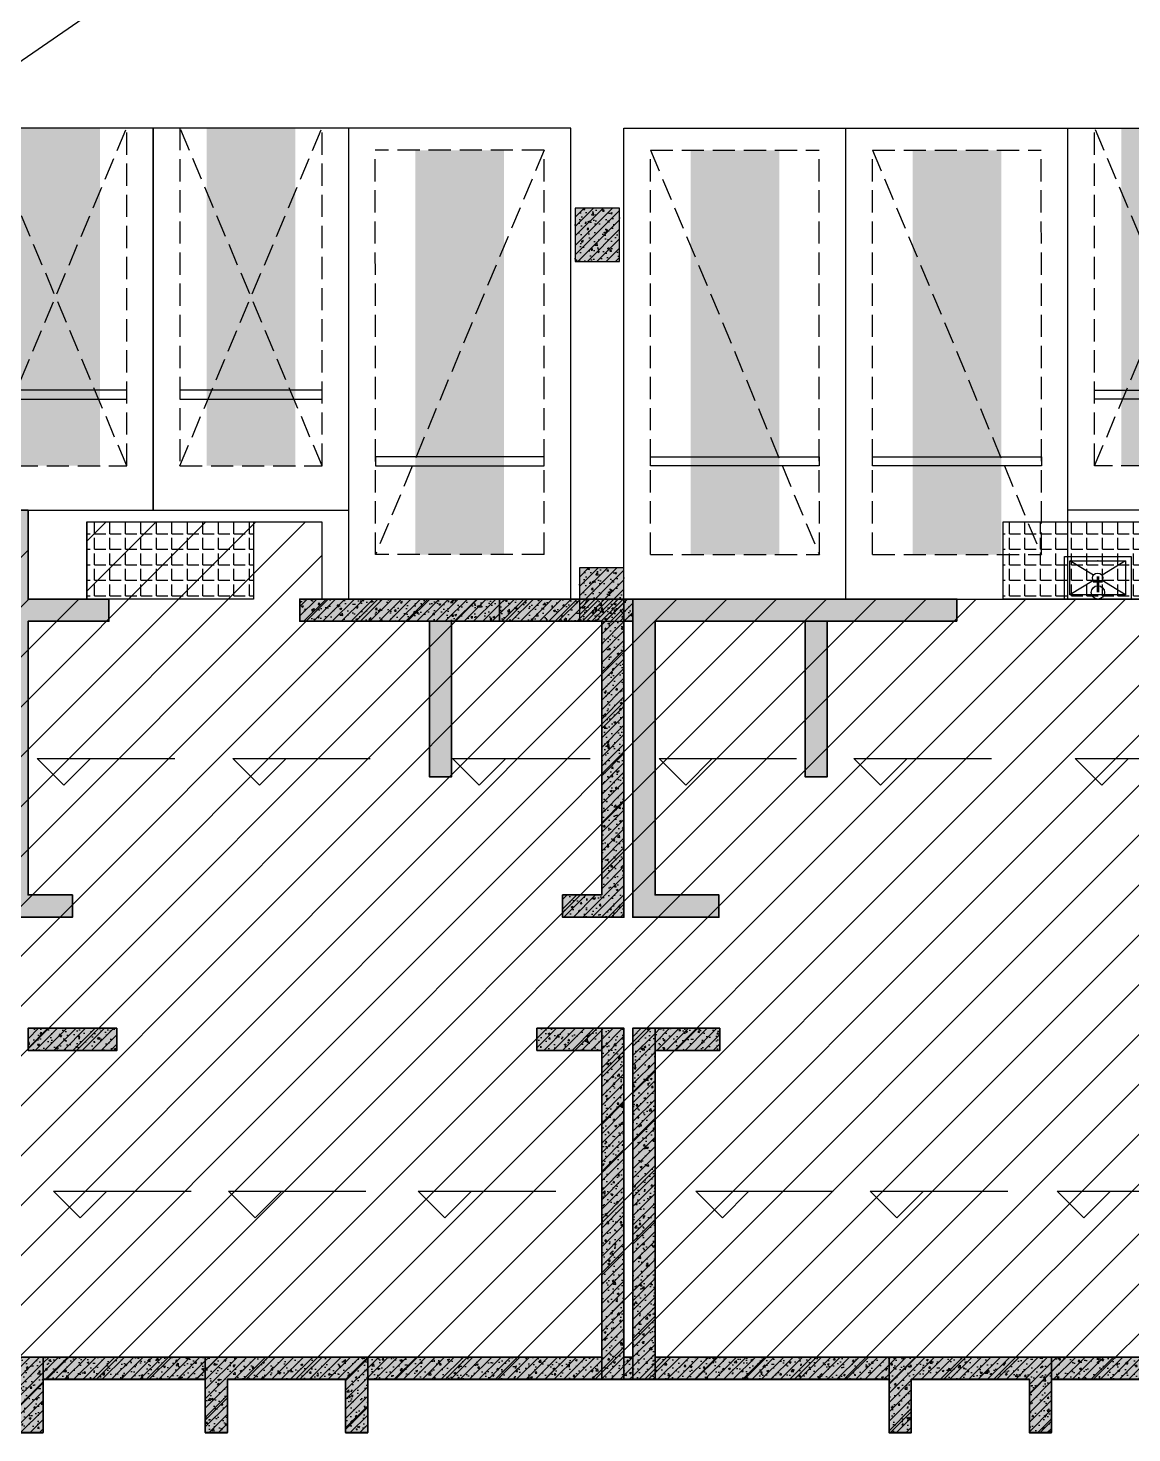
# Model space of a CAD drawing. Extents: x -1338203 to 1886333, y -783476 to 1038610.
# Drawn here: x 594377 to 606807, y 183496 to 199304 of the extents above; entities that cross this region are included whole.
import ezdxf

# ---------------------------------------------------------------- set-up
doc = ezdxf.new("R2010")
doc.units = 0
doc.header["$LTSCALE"] = 1000
doc.header["$MEASUREMENT"] = 0
doc.linetypes.add('A-001-平面B2$0$__DASH', pattern=[0.35, 0.25, -0.1])
doc.linetypes.add('DASH', pattern=[0.35, 0.25, -0.1])
for name, color, linetype in [('0P-EQUIP-CW', 7, 'Continuous'), ('0P-PIPE-CW', 3, 'Continuous'), ('A-001-车位参照B1$0$A-001-车位参照B1$0$0A-P-PKNG-CAR(A)', 43, 'Continuous'), ('A-001-车位参照B1$0$A-001-车位参照B1$0$0A-P-PKNG-CAR(B)', 21, 'Continuous'), ('A-17-平面B1$0$0A-A-SYMB-ELEV', 150, 'Continuous'), ('A-17-平面B1$0$0A-DETL-HATH', 8, 'Continuous'), ('A-17-平面B1$0$A-17-平面B1$0$0A-DETL-HATH', 8, 'Continuous'), ('p-a-mini', 150, 'Continuous'), ('p-a-regular', 5, 'Continuous'), ('S001地下一墙柱$0$S001地下一墙柱$0$0S-CC-LINE', 52, 'Continuous'), ('S001地下一墙柱$0$S001地下一墙柱$0$0S-CW-HATCH', 251, 'Continuous'), ('S001地下一墙柱$0$S001地下一墙柱$0$0S-CW-HATCH-UP', 251, 'Continuous'), ('S17柱墙B1_1$0$0S-CC-LINE', 52, 'Continuous'), ('S17柱墙B1_1$0$0S-CW-HATCH', 251, 'Continuous'), ('S17柱墙B1_1$0$0S-CW-HATCH-UP', 251, 'Continuous'), ('S17柱墙B1_1$0$0S-CW-LINE', 72, 'Continuous'), ('负一层集水坑及排水沟$0$P001-预留预埋-B1$0$0A-O-FIXT', 6, 'Continuous')]:
    doc.layers.add(name, color=color, linetype=linetype)
doc.layers.add('A-17-平面B1$0$AAD-A-MODIFY_20230111', color=201, linetype='Continuous', plot=False)
pattern_1 = [(45, (0, 0), (-53.033, 53.033), []), (50, (0, 0), (215.178, -18.8256), [22.5, -247.5]), (355, (0, 0), (-41.6254, 225.6576), [18, -198]), (100.4514, (17.93, -1.57), (173.5528, 206.8319), [19.122, -210.3426]), (46.1842, (0, 60), (320.1723, -49.6557), [33.75, -371.25]), (96.6356, (26.68, 55.86), (280.399, 292.2354), [28.683, -315.514]), (351.1842, (0, 60), (280.3986, 292.2356), [27, -297]), (21, (30, 45), (179.0721, -120.7857), [22.5, -247.5]), (326, (30, 45), (72.9946, 217.545), [18, -198]), (71.4514, (44.92, 34.93), (252.0668, 96.7591), [19.122, -210.3426]), (37.5, (0, 0), (3.64796, 99.86816), [0, -195.6, 0, -201, 0, -198.75]), (7.5, (0, 0), (78.92086, 118.3235), [0, -114.6, 0, -191.1, 0, -75.75]), (327.5, (-66.9, 0), (160.14673, -6.76646), [0, -75, 0, -234, 0, -310.5]), (317.5, (-96.9, 0), (174.95585, 30.0315), [0, -97.5, 0, -155.4, 0, -220.5])]

# ---------------------------------------------------------------- blocks, each defined once
blk = doc.blocks.new('负一层集水坑及排水沟$0$P001-预留预埋-B1$0$$lvtry$00000191')
at = {"color": 0}
for p, q in [((-250, -50, 0), (-39, -219, 0)), ((39, -219, 0), (250, -50, 0)), ((-250, -450, 0), (-39, -281, 0)), ((39, -281, 0), (250, -450, 0))]:
    blk.add_line(p, q, dxfattribs=at)
at = {"color": 0, "elevation": 0}
for points in [[(300, -500), (300, 0), (-300, 0), (-300, -500)], [(250, -450), (250, -50), (-250, -50), (-250, -450)]]:
    blk.add_lwpolyline(points, close=True, dxfattribs=at)
at = {"color": 0}
blk.add_circle((0, -250, 0), 50, dxfattribs=at)
for p in [(0, -50, 0), (0, -250, 0)]:
    blk.add_point(p, dxfattribs=at)
blk = doc.blocks.new('负一层集水坑及排水沟')
at = {"layer": '负一层集水坑及排水沟$0$P001-预留预埋-B1$0$0A-O-FIXT', "xscale": -1.25, "yscale": 0.96}
blk.add_blockref('负一层集水坑及排水沟$0$P001-预留预埋-B1$0$$lvtry$00000191', (-159944, -113530, 0), dxfattribs=at)
blk = doc.blocks.new('S17柱墙B1_1')
h = blk.add_hatch()
h.set_pattern_fill('STARS', color=256, scale=115, angle=45)
h.set_pattern_definition([(45, (0, 0), (-111.7962, 111.7962), [91.2812, -91.2812]), (105, (0, 0), (-152.7165, -40.9203), [91.2812, -91.2812]), (165, (-23.63, 88.17), (-40.9203, -152.7165), [91.2812, -91.2812])])
h.paths.add_polyline_path([(16300, 3490), (16400, 3490)])
at = {"layer": 'S17柱墙B1_1$0$0S-CW-HATCH'}
h = blk.add_hatch(color=256, dxfattribs=at)
h.dxf.hatch_style = 1
h.paths.add_polyline_path([(14110, 3240), (14360, 3240), (14360, 1490), (14110, 1490)])
h.paths.add_polyline_path([(5500, 4240), (9340, 4240), (9340, 3400), (9340, -90), (10090, -90), (10090, 160), (9590, 160), (9590, 3240), (10500, 3240), (10500, 3490), (9590, 3490), (9590, 4490), (5500, 4490)])
h = blk.add_hatch(color=256, dxfattribs=at)
h.dxf.hatch_style = 1
h.paths.add_polyline_path([(14900, 3240), (12650, 3240), (12650, 3490), (14900, 3490)])
h = blk.add_hatch(color=256, dxfattribs=at)
h.dxf.hatch_style = 1
h.paths.add_polyline_path([(14900, 3240), (16050, 3240), (16050, 160), (15610, 160), (15610, -90), (16300, -90), (16300, 3490), (14900, 3490)])
h = blk.add_hatch(color=256, dxfattribs=at)
h.dxf.hatch_style = 1
h.paths.add_polyline_path([(16300, 3240), (16400, 3240), (16400, 3490), (16300, 3490)])
h = blk.add_hatch(color=256, dxfattribs=at)
h.dxf.hatch_style = 1
h.paths.add_polyline_path([(18340, 3240), (18590, 3240), (18590, 1490), (18340, 1490)], flags=17)
h.paths.add_polyline_path([(20050, 3240), (16650, 3240), (16650, 160), (17370, 160), (17370, -90), (16400, -90), (16400, 3490), (20050, 3490)])
h = blk.add_hatch(color=256, dxfattribs=at)
h.dxf.hatch_style = 1
h.paths.add_polyline_path([(10590, -1340), (9590, -1340), (9590, -1590), (10590, -1590)])
h = blk.add_hatch(color=256, dxfattribs=at)
h.dxf.hatch_style = 1
h.paths.add_polyline_path([(16050, -1340), (15320, -1340), (15320, -1590), (16050, -1590)])
h = blk.add_hatch(color=256, dxfattribs=at)
h.dxf.hatch_style = 1
h.paths.add_polyline_path([(16300, -5290), (16300, -1340), (16050, -1340), (16050, -5290)])
h = blk.add_hatch(color=256, dxfattribs=at)
h.dxf.hatch_style = 1
h.paths.add_polyline_path([(16400, -5290), (16400, -1340), (16650, -1340), (16650, -5290)])
h = blk.add_hatch(color=256, dxfattribs=at)
h.dxf.hatch_style = 1
h.paths.add_polyline_path([(17380, -1340), (16650, -1340), (16650, -1590), (17380, -1590)])
h = blk.add_hatch(color=256, dxfattribs=at)
h.dxf.hatch_style = 1
h.paths.add_polyline_path([(9760, -5040), (9340, -5040), (9340, -5890), (9760, -5890)])
h = blk.add_hatch(color=256, dxfattribs=at)
h.dxf.hatch_style = 1
h.paths.add_polyline_path([(9760, -5040), (11585, -5040), (11585, -5290), (9760, -5290)])
h = blk.add_hatch(color=256, dxfattribs=at)
h.dxf.hatch_style = 1
h.paths.add_polyline_path([(11585, -5890), (11835, -5890), (11835, -5290), (12500, -5290), (13165, -5290), (13165, -5890), (13415, -5890), (13415, -5040), (12500, -5040), (11585, -5040)])
h = blk.add_hatch(color=256, dxfattribs=at)
h.dxf.hatch_style = 1
h.paths.add_polyline_path([(13415, -5040), (16050, -5040), (16050, -5290), (13415, -5290)])
h = blk.add_hatch(color=256, dxfattribs=at)
h.dxf.hatch_style = 1
h.paths.add_polyline_path([(16300, -5290), (16400, -5290), (16400, -5040), (16300, -5040)])
h = blk.add_hatch(color=256, dxfattribs=at)
h.dxf.hatch_style = 1
h.paths.add_polyline_path([(19285, -5040), (16650, -5040), (16650, -5290), (19285, -5290)])
h = blk.add_hatch(color=256, dxfattribs=at)
h.dxf.hatch_style = 1
h.paths.add_polyline_path([(21115, -5890), (20865, -5890), (20865, -5290), (20200, -5290), (19535, -5290), (19535, -5890), (19285, -5890), (19285, -5040), (20200, -5040), (21115, -5040)])
h = blk.add_hatch(color=256, dxfattribs=at)
h.dxf.hatch_style = 1
h.paths.add_polyline_path([(21115, -5040), (22940, -5040), (22940, -5290), (21115, -5290)])
at = {"layer": 'S17柱墙B1_1$0$0S-CW-HATCH-UP'}
h = blk.add_hatch(dxfattribs=at)
h.set_pattern_fill('钢筋混凝土', color=256, scale=30)
h.set_pattern_definition(pattern_1)
h.paths.add_polyline_path([(14110, 3240), (14360, 3240), (14360, 1490), (14110, 1490)])
h.paths.add_polyline_path([(5500, 4240), (9340, 4240), (9340, 3400), (9340, -90), (10090, -90), (10090, 160), (9590, 160), (9590, 3240), (10500, 3240), (10500, 3490), (9590, 3490), (9590, 4490), (5500, 4490)])
h = blk.add_hatch(dxfattribs=at)
h.set_pattern_fill('钢筋混凝土', color=256, scale=30)
h.set_pattern_definition([(45, (0, 0), (-53.033, 53.033), []), (50, (0, 0), (215.178, -18.8256), [22.5, -247.5]), (355, (0, 0), (-41.6254, 225.6576), [18, -198]), (100.4514, (17.93, -1.57), (173.5528, 206.832), [19.122, -210.3426]), (46.1842, (0, 60), (320.1723, -49.6557), [33.75, -371.25]), (96.6356, (26.68, 55.86), (280.399, 292.2354), [28.683, -315.514]), (351.1842, (0, 60), (280.3986, 292.2356), [27, -297]), (21, (30, 45), (179.0721, -120.7857), [22.5, -247.5]), (326, (30, 45), (72.9946, 217.545), [18, -198]), (71.4514, (44.92, 34.93), (252.0668, 96.7591), [19.122, -210.3426]), (37.5, (0, 0), (3.64796, 99.86816), [0, -195.6, 0, -201, 0, -198.75]), (7.5, (0, 0), (78.92086, 118.3235), [0, -114.6, 0, -191.1, 0, -75.75]), (327.5, (-66.9, 0), (160.14673, -6.76646), [0, -75, 0, -234, 0, -310.5]), (317.5, (-96.9, 0), (174.9559, 30.0315), [0, -97.5, 0, -155.4, 0, -220.5])])
h.paths.add_polyline_path([(14900, 3240), (12650, 3240), (12650, 3490), (14900, 3490)])
h = blk.add_hatch(dxfattribs=at)
h.set_pattern_fill('钢筋混凝土', color=256, scale=30)
h.set_pattern_definition(pattern_1)
h.paths.add_polyline_path([(14900, 3240), (16050, 3240), (16050, 160), (15610, 160), (15610, -90), (16300, -90), (16300, 3490), (14900, 3490)])
h = blk.add_hatch(dxfattribs=at)
h.set_pattern_fill('钢筋混凝土', color=256, scale=30)
h.set_pattern_definition(pattern_1)
h.paths.add_polyline_path([(16300, 3240), (16400, 3240), (16400, 3490), (16300, 3490)])
h = blk.add_hatch(dxfattribs=at)
h.set_pattern_fill('钢筋混凝土', color=256, scale=30)
h.set_pattern_definition(pattern_1)
h.paths.add_polyline_path([(18340, 3240), (18590, 3240), (18590, 1490), (18340, 1490)], flags=17)
h.paths.add_polyline_path([(20050, 3240), (16650, 3240), (16650, 160), (17370, 160), (17370, -90), (16400, -90), (16400, 3490), (20050, 3490)])
h = blk.add_hatch(dxfattribs=at)
h.set_pattern_fill('钢筋混凝土', color=256, scale=30)
h.set_pattern_definition(pattern_1)
h.paths.add_polyline_path([(10590, -1340), (9590, -1340), (9590, -1590), (10590, -1590)])
h = blk.add_hatch(dxfattribs=at)
h.set_pattern_fill('钢筋混凝土', color=256, scale=30)
h.set_pattern_definition(pattern_1)
h.paths.add_polyline_path([(16050, -1340), (15320, -1340), (15320, -1590), (16050, -1590)])
h = blk.add_hatch(dxfattribs=at)
h.set_pattern_fill('钢筋混凝土', color=256, scale=30)
h.set_pattern_definition(pattern_1)
h.paths.add_polyline_path([(16300, -5290), (16300, -1340), (16050, -1340), (16050, -5290)])
h = blk.add_hatch(dxfattribs=at)
h.set_pattern_fill('钢筋混凝土', color=256, scale=30)
h.set_pattern_definition(pattern_1)
h.paths.add_polyline_path([(16400, -5290), (16400, -1340), (16650, -1340), (16650, -5290)])
h = blk.add_hatch(dxfattribs=at)
h.set_pattern_fill('钢筋混凝土', color=256, scale=30)
h.set_pattern_definition(pattern_1)
h.paths.add_polyline_path([(17380, -1340), (16650, -1340), (16650, -1590), (17380, -1590)])
h = blk.add_hatch(dxfattribs=at)
h.set_pattern_fill('钢筋混凝土', color=256, scale=30)
h.set_pattern_definition(pattern_1)
h.paths.add_polyline_path([(9760, -5040), (9340, -5040), (9340, -5890), (9760, -5890)])
h = blk.add_hatch(dxfattribs=at)
h.set_pattern_fill('钢筋混凝土', color=256, scale=30)
h.set_pattern_definition(pattern_1)
h.paths.add_polyline_path([(9760, -5040), (11585, -5040), (11585, -5290), (9760, -5290)])
h = blk.add_hatch(dxfattribs=at)
h.set_pattern_fill('钢筋混凝土', color=256, scale=30)
h.set_pattern_definition(pattern_1)
h.paths.add_polyline_path([(11585, -5890), (11835, -5890), (11835, -5290), (12500, -5290), (13165, -5290), (13165, -5890), (13415, -5890), (13415, -5040), (12500, -5040), (11585, -5040)])
h = blk.add_hatch(dxfattribs=at)
h.set_pattern_fill('钢筋混凝土', color=256, scale=30)
h.set_pattern_definition(pattern_1)
h.paths.add_polyline_path([(13415, -5040), (16050, -5040), (16050, -5290), (13415, -5290)])
h = blk.add_hatch(dxfattribs=at)
h.set_pattern_fill('钢筋混凝土', color=256, scale=30)
h.set_pattern_definition(pattern_1)
h.paths.add_polyline_path([(16300, -5290), (16400, -5290), (16400, -5040), (16300, -5040)])
h = blk.add_hatch(dxfattribs=at)
h.set_pattern_fill('钢筋混凝土', color=256, scale=30)
h.set_pattern_definition(pattern_1)
h.paths.add_polyline_path([(19285, -5040), (16650, -5040), (16650, -5290), (19285, -5290)])
h = blk.add_hatch(dxfattribs=at)
h.set_pattern_fill('钢筋混凝土', color=256, scale=30)
h.set_pattern_definition(pattern_1)
h.paths.add_polyline_path([(21115, -5890), (20865, -5890), (20865, -5290), (20200, -5290), (19535, -5290), (19535, -5890), (19285, -5890), (19285, -5040), (20200, -5040), (21115, -5040)])
h = blk.add_hatch(dxfattribs=at)
h.set_pattern_fill('钢筋混凝土', color=256, scale=30)
h.set_pattern_definition(pattern_1)
h.paths.add_polyline_path([(21115, -5040), (22940, -5040), (22940, -5290), (21115, -5290)])
at = {"layer": 'S17柱墙B1_1$0$0S-CC-LINE', "lineweight": 35}
blk.add_lwpolyline([(9760, -5040), (9340, -5040), (9340, -5890), (9760, -5890)], close=True, dxfattribs=at)
at = {"layer": 'S17柱墙B1_1$0$0S-CW-LINE', "lineweight": 35}
for points in [[(5500, 4240), (9340, 4240), (9340, 3400), (9340, -90), (10090, -90), (10090, 160), (9590, 160), (9590, 3240), (10500, 3240), (10500, 3490), (9590, 3490), (9590, 4490), (5500, 4490)], [(14900, 3240), (12650, 3240), (12650, 3490), (14900, 3490)], [(14900, 3240), (16050, 3240), (16050, 160), (15610, 160), (15610, -90), (16300, -90), (16300, 3490), (14900, 3490)], [(16300, 3240), (16400, 3240), (16400, 3490), (16300, 3490)], [(20050, 3240), (16650, 3240), (16650, 160), (17370, 160), (17370, -90), (16400, -90), (16400, 3490), (20050, 3490)], [(14110, 3240), (14360, 3240), (14360, 1490), (14110, 1490)], [(18340, 3240), (18590, 3240), (18590, 1490), (18340, 1490)], [(10590, -1340), (9590, -1340), (9590, -1590), (10590, -1590)], [(16050, -1340), (15320, -1340), (15320, -1590), (16050, -1590)], [(16300, -5290), (16300, -1340), (16050, -1340), (16050, -5290)], [(16400, -5290), (16400, -1340), (16650, -1340), (16650, -5290)], [(17380, -1340), (16650, -1340), (16650, -1590), (17380, -1590)], [(9760, -5040), (11585, -5040), (11585, -5290), (9760, -5290)], [(11585, -5890), (11835, -5890), (11835, -5290), (12500, -5290), (13165, -5290), (13165, -5890), (13415, -5890), (13415, -5040), (12500, -5040), (11585, -5040)], [(13415, -5040), (16050, -5040), (16050, -5290), (13415, -5290)], [(16300, -5290), (16400, -5290), (16400, -5040), (16300, -5040)], [(19285, -5040), (16650, -5040), (16650, -5290), (19285, -5290)], [(21115, -5890), (20865, -5890), (20865, -5290), (20200, -5290), (19535, -5290), (19535, -5890), (19285, -5890), (19285, -5040), (20200, -5040), (21115, -5040)], [(21115, -5040), (22940, -5040), (22940, -5290), (21115, -5290)]]:
    blk.add_lwpolyline(points, close=True, dxfattribs=at)
blk = doc.blocks.new('S001地下一墙柱')
at = {"layer": 'S001地下一墙柱$0$S001地下一墙柱$0$0S-CW-HATCH'}
h = blk.add_hatch(color=256, dxfattribs=at)
h.dxf.hatch_style = 1
h.paths.add_polyline_path([(-165329, -109610), (-165829, -109610), (-165829, -110210), (-165329, -110210)])
h = blk.add_hatch(color=256, dxfattribs=at)
h.dxf.hatch_style = 1
h.paths.add_polyline_path([(-165279, -113660), (-165779, -113660), (-165779, -114260), (-165279, -114260)])
at = {"layer": 'S001地下一墙柱$0$S001地下一墙柱$0$0S-CW-HATCH-UP'}
h = blk.add_hatch(dxfattribs=at)
h.set_pattern_fill('钢筋混凝土', color=256, scale=30)
h.set_pattern_definition([(45, (-133018.04, -100658.29), (-53.03301, 53.03301), []), (50, (-133018.04, -100658.29), (215.1781, -18.8256), [22.5, -247.5]), (355, (-133018.04, -100658.3), (-41.6254, 225.6576), [18, -198]), (100.4514, (-133000.1, -100659.86), (173.5528, 206.8319), [19.122, -210.3426]), (46.1842, (-133018.04, -100598.3), (320.1723, -49.6557), [33.75, -371.25]), (96.6356, (-132991.36, -100602.43), (280.3988, 292.2354), [28.683, -315.514]), (351.1842, (-133018.04, -100598.3), (280.3986, 292.2356), [27, -297]), (21, (-132988.04, -100613.29), (179.0721, -120.7857), [22.5, -247.5]), (326, (-132988.04, -100613.3), (72.9946, 217.545), [18, -198]), (71.4514, (-132973.11, -100623.36), (252.0668, 96.7591), [19.122, -210.3426]), (37.5, (-133018.04, -100658.29), (3.64796, 99.86816), [0, -195.6, 0, -201, 0, -198.75]), (7.5, (-133018.04, -100658.29), (78.92086, 118.3235), [0, -114.6, 0, -191.1, 0, -75.75]), (327.5, (-133084.94, -100658.29), (160.14673, -6.76646), [0, -75, 0, -234, 0, -310.5]), (317.5, (-133114.94, -100658.29), (174.95585, 30.0315), [0, -97.5, 0, -155.4, 0, -220.5])])
h.paths.add_polyline_path([(-165329, -109610), (-165829, -109610), (-165829, -110210), (-165329, -110210)])
h = blk.add_hatch(dxfattribs=at)
h.set_pattern_fill('钢筋混凝土', color=256, scale=30)
h.set_pattern_definition([(45, (-132968.04, -104708.29), (-53.03301, 53.03301), []), (50, (-132968.04, -104708.29), (215.1781, -18.8256), [22.5, -247.5]), (355, (-132968.04, -104708.3), (-41.6254, 225.6576), [18, -198]), (100.4514, (-132950.1, -104709.86), (173.5528, 206.8319), [19.122, -210.3426]), (46.1842, (-132968.04, -104648.3), (320.1723, -49.6557), [33.75, -371.25]), (96.6356, (-132941.36, -104652.43), (280.3988, 292.2354), [28.683, -315.514]), (351.1842, (-132968.04, -104648.3), (280.3986, 292.2356), [27, -297]), (21, (-132938.04, -104663.29), (179.0721, -120.7857), [22.5, -247.5]), (326, (-132938.04, -104663.3), (72.9946, 217.545), [18, -198]), (71.4514, (-132923.11, -104673.36), (252.0668, 96.7591), [19.122, -210.3426]), (37.5, (-132968.04, -104708.29), (3.64796, 99.86816), [0, -195.6, 0, -201, 0, -198.75]), (7.5, (-132968.04, -104708.29), (78.92086, 118.3235), [0, -114.6, 0, -191.1, 0, -75.75]), (327.5, (-133034.94, -104708.29), (160.14673, -6.76646), [0, -75, 0, -234, 0, -310.5]), (317.5, (-133064.94, -104708.29), (174.95585, 30.0315), [0, -97.5, 0, -155.4, 0, -220.5])])
h.paths.add_polyline_path([(-165279, -113660), (-165779, -113660), (-165779, -114260), (-165279, -114260)])
at = {"layer": 'S001地下一墙柱$0$S001地下一墙柱$0$0S-CC-LINE'}
for points in [[(-165329, -109610), (-165829, -109610), (-165829, -110210), (-165329, -110210)], [(-165279, -113660), (-165779, -113660), (-165779, -114260), (-165279, -114260)]]:
    blk.add_lwpolyline(points, close=True, dxfattribs=at)
blk.add_blockref('S17柱墙B1_1', (-181579, -117500))
blk = doc.blocks.new('$TwtSys$00000320')
at = {"const_width": 20}
for points in [[(0, 0), (0, -121)], [(-37, -83), (37, -83)]]:
    blk.add_lwpolyline(points, dxfattribs=at)
blk = doc.blocks.new('A$Cee0fc4ce')
at = {"layer": '0P-PIPE-CW', "linetype": 'Continuous'}
blk.add_circle((-159942, -113935), 75, dxfattribs=at)
at = {"layer": '0P-EQUIP-CW', "xscale": 1.5, "yscale": 1.5, "zscale": 1.5, "rotation": 179.9999999999999}
blk.add_blockref('$TwtSys$00000320', (-159942, -113935), dxfattribs=at)
blk = doc.blocks.new('A-001-车位参照B1$0$A-001-车位参照B1$0$A-001-车位参照B1$0$ddd')
for p, q in [((0, 2500), (5300, 2500)), ((0, 2500), (0, 0)), ((5300, 2500), (5300, 0)), ((0, 0), (5300, 0))]:
    blk.add_line(p, q)
at = {"linetype": 'A-001-平面B2$0$__DASH'}
for p, q in [((500, 2200), (500, 300)), ((500, 2200), (5050, 2200)), ((5050, 2200), (5050, 300)), ((500, 300), (5050, 300))]:
    blk.add_line(p, q, dxfattribs=at)
blk.add_lwpolyline([(5050, 2200), (500, 300)], dxfattribs=at)
blk.add_lwpolyline([(1500, 300), (1500, 2200), (1600, 2200), (1600, 300)], close=True)
at = {"layer": 'p-a-regular', "ltscale": 0.002, "const_width": 1000}
blk.add_lwpolyline([(500, 1250), (5050, 1250)], dxfattribs=at)
blk = doc.blocks.new('A-001-车位参照B1$0$A-001-车位参照B1$0$A-001-车位参照B1$0$A$C43AE5A3B')
at = {"color": 241}
blk.add_lwpolyline([(2500, 0), (2500, 4300), (300, 4300), (300, 0)], close=True, dxfattribs=at)
at = {"color": 241, "linetype": 'DASH'}
for points in [[(2200, 0), (2200, 3800), (600, 3800), (600, 0), (2200, 0)], [(600, 3800), (2200, 0)], [(2200, 3800), (600, 0)]]:
    blk.add_lwpolyline(points, dxfattribs=at)
at = {"color": 241}
blk.add_lwpolyline([(2200, 3050), (600, 3050), (600, 2950), (2200, 2950), (2200, 3050)], dxfattribs=at)
at = {"layer": 'p-a-mini', "ltscale": 0.002, "const_width": 1000}
blk.add_lwpolyline([(1400, 0), (1400, 3800)], dxfattribs=at)
blk = doc.blocks.new('A-17-平面B1')
at = {"layer": 'A-17-平面B1$0$0A-DETL-HATH'}
h = blk.add_hatch(dxfattribs=at)
h.set_pattern_fill('ANGLE', color=256, scale=50)
h.set_pattern_definition([(0, (-973707.43, 498509.83), (0, 174.625), [127, -47.625]), (90, (-973707.43, 498509.83), (-174.625, 1e-14), [127, -47.625])])
h.paths.add_polyline_path([(12130, 3490), (10250, 3490), (10250, 4360), (12130, 4360)])
at = {"layer": 'A-17-平面B1$0$A-17-平面B1$0$0A-DETL-HATH'}
h = blk.add_hatch(dxfattribs=at)
h.set_pattern_fill('ANGLE', color=256, scale=50)
h.set_pattern_definition([(0, (-973707.43, 498509.83), (0, 174.625), [127, -47.625]), (90, (-973707.43, 498509.83), (-174.625, 1e-14), [127, -47.625])])
h.paths.add_polyline_path([(20570, 4360), (22450, 4360), (22450, 3490), (20570, 3490)])
at = {"layer": 'A-17-平面B1$0$0A-A-SYMB-ELEV'}
for p, q in [((9994, 1396), (9694, 1696)), ((9694, 1696), (11244, 1696)), ((9994, 1396), (10294, 1696)), ((12195, 1396), (11895, 1696)), ((11895, 1696), (13444, 1696)), ((12195, 1396), (12495, 1696)), ((14669, 1396), (14369, 1696)), ((14369, 1696), (15918, 1696)), ((14669, 1396), (14969, 1696)), ((16995, 1396), (16695, 1696)), ((16695, 1696), (18244, 1696)), ((16995, 1396), (17295, 1696)), ((19190, 1396), (18890, 1696)), ((18890, 1696), (20439, 1696)), ((19190, 1396), (19490, 1696)), ((21680, 1396), (21380, 1696)), ((21380, 1696), (22929, 1696)), ((21680, 1396), (21980, 1696)), ((10177, -3473), (9877, -3173)), ((9877, -3173), (11426, -3173)), ((10177, -3473), (10477, -3173)), ((12146, -3473), (11846, -3173)), ((11846, -3173), (13395, -3173)), ((12146, -3473), (12446, -3173)), ((14282, -3473), (13982, -3173)), ((13982, -3173), (15532, -3173)), ((14282, -3473), (14582, -3173)), ((17408, -3473), (17108, -3173)), ((17108, -3173), (18657, -3173)), ((17408, -3473), (17708, -3173)), ((19374, -3473), (19074, -3173)), ((19074, -3173), (20623, -3173)), ((19374, -3473), (19674, -3173)), ((21479, -3473), (21179, -3173)), ((21179, -3173), (22729, -3173)), ((21479, -3473), (21779, -3173))]:
    blk.add_line(p, q, dxfattribs=at)
at = {"layer": 'A-17-平面B1$0$0A-DETL-HATH'}
blk.add_lwpolyline([(12130, 3490), (10250, 3490), (10250, 4360), (12130, 4360)], close=True, dxfattribs=at)
at = {"layer": 'A-17-平面B1$0$A-17-平面B1$0$0A-DETL-HATH'}
blk.add_lwpolyline([(20570, 4360), (22450, 4360), (22450, 3490), (20570, 3490)], close=True, dxfattribs=at)
at = {"layer": 'A-17-平面B1$0$AAD-A-MODIFY_20230111', "color": 4}
blk.add_line((1917, 4309), (25387, 20494), dxfattribs=at)

msp = doc.modelspace()

# ---------------------------------------------------------------- hatches: boundary and pattern name
at = {"ltscale": 0.002}
h = msp.add_hatch(dxfattribs=at)
h.set_pattern_fill('ANSI31', color=8, scale=250)
h.set_pattern_definition([(45, (321361.53, 273451.7), (-280.633, 280.633), [])])
h.paths.add_polyline_path([(569086.6, 192875.6), (568486.6, 192875.6), (568486.6, 184095.6), (571371.6, 184095.6), (571371.6, 183495.6), (571621.6, 183495.6), (571621.6, 184095.6), (572951.6, 184095.6), (572951.6, 183495.6), (573201.6, 183495.6), (573201.6, 184095.6), (575026.6, 184095.6), (575026.6, 183495.6), (575446.6, 183495.6), (575446.6, 184095.6), (594126.6, 184095.6), (594126.6, 183495.6), (594546.6, 183495.6), (594546.6, 184095.6), (596371.6, 184095.6), (596371.6, 183495.6), (596621.6, 183495.6), (596621.6, 184095.6), (597951.6, 184095.6), (597951.6, 183495.6), (598201.6, 183495.6), (598201.6, 184095.6), (604071.6, 184095.6), (604071.6, 183495.6), (604321.6, 183495.6), (604321.6, 184095.6), (605651.6, 184095.6), (605651.6, 183495.6), (605901.6, 183495.6), (605901.6, 184095.6), (607726.6, 184095.6), (607726.6, 183495.6), (608146.6, 183495.6), (608146.6, 184095.6), (626826.6, 184095.6), (626826.6, 183495.6), (627246.6, 183495.6), (627246.6, 184095.6), (629071.6, 184095.6), (629071.6, 183495.6), (629321.6, 183495.6), (629321.6, 184095.6), (630651.6, 184095.6), (630651.6, 183495.6), (630901.6, 183495.6), (630901.6, 184095.6), (633786.6, 184095.6), (633786.6, 192875.6), (631986.6, 192875.6), (627076.6, 192875.6), (627076.6, 193875.6), (619046.6, 193875.6), (619046.6, 197445.6), (615926.6, 197445.6), (615926.6, 193875.6), (607896.6, 193875.6), (607896.6, 192875.6), (607236.6, 192875.6), (604586.6, 192875.6), (597686.6, 192875.6), (597686.6, 193745.6), (595036.6, 193745.6), (595036.6, 192875.6), (594376.6, 192875.6), (594376.6, 193875.6), (586346.6, 193875.6), (586346.6, 197445.6), (583226.6, 197445.6), (583226.6, 193875.6), (575196.6, 193875.6), (575196.6, 192875.6), (570486.6, 192875.6), (570486.6, 193945.6), (569086.6, 193945.6)])

# ---------------------------------------------------------------- linework, layer by layer
at = {"color": 3, "flags": 128}
for points in [[(607236.6, 192875.6), (604586.6, 192875.6), (604586.6, 192875.6), (597686.6, 192875.6), (597686.6, 193745.6), (595036.6, 193745.6), (595036.6, 192875.6), (594376.6, 192875.6), (594376.6, 193875.6), (586346.6, 193875.6), (586346.6, 197445.6), (583226.6, 197445.6)], [(575446.6, 184095.6), (594126.6, 184095.6), (594126.6, 183495.6), (594546.6, 183495.6), (594546.6, 184095.6), (596371.6, 184095.6), (596371.6, 183495.6), (596621.6, 183495.6), (596621.6, 184095.6), (597951.6, 184095.6), (597951.6, 183495.6), (598201.6, 183495.6), (598201.6, 184095.6), (604071.6, 184095.6), (604071.6, 183495.6), (604321.6, 183495.6), (604321.6, 184095.6), (605651.6, 184095.6), (605651.6, 183495.6), (605901.6, 183495.6), (605901.6, 184095.6), (607726.6, 184095.6)]]:
    msp.add_lwpolyline(points, dxfattribs=at)

# ---------------------------------------------------------------- block references
at = {"ltscale": 0.002}
for name, p in [('S001地下一墙柱', (766365.4, 306889.1)), ('负一层集水坑及排水沟', (766365.4, 306889.1)), ('A-17-平面B1', (584786.6, 189389.1))]:
    msp.add_blockref(name, p, dxfattribs=at)
msp.add_blockref('A$Cee0fc4ce', (766365.5, 306889.1))
at = {"layer": 'A-001-车位参照B1$0$A-001-车位参照B1$0$0A-P-PKNG-CAR(A)', "linetype": 'Continuous', "xscale": -1, "rotation": 270.0027235228901}
msp.add_blockref('A-001-车位参照B1$0$A-001-车位参照B1$0$A-001-车位参照B1$0$ddd', (597987.1, 192878.8), dxfattribs=at)
at = {"layer": 'A-001-车位参照B1$0$A-001-车位参照B1$0$0A-P-PKNG-CAR(A)', "linetype": 'Continuous', "rotation": 90.00272354060814}
for p in [(603586.7, 192879.1), (606086.7, 192879.2)]:
    msp.add_blockref('A-001-车位参照B1$0$A-001-车位参照B1$0$A-001-车位参照B1$0$ddd', p, dxfattribs=at)
at = {"layer": 'A-001-车位参照B1$0$A-001-车位参照B1$0$0A-P-PKNG-CAR(B)', "rotation": 179.9999999999999}
for p in [(596086.9, 198179.1), (598286.9, 198179.1)]:
    msp.add_blockref('A-001-车位参照B1$0$A-001-车位参照B1$0$A-001-车位参照B1$0$A$C43AE5A3B', p, dxfattribs=at)
at = {"layer": 'A-001-车位参照B1$0$A-001-车位参照B1$0$0A-P-PKNG-CAR(B)', "xscale": -1, "rotation": 180}
msp.add_blockref('A-001-车位参照B1$0$A-001-车位参照B1$0$A-001-车位参照B1$0$A$C43AE5A3B', (605786.7, 198179.1), dxfattribs=at)

doc.saveas('drawing.dxf')
